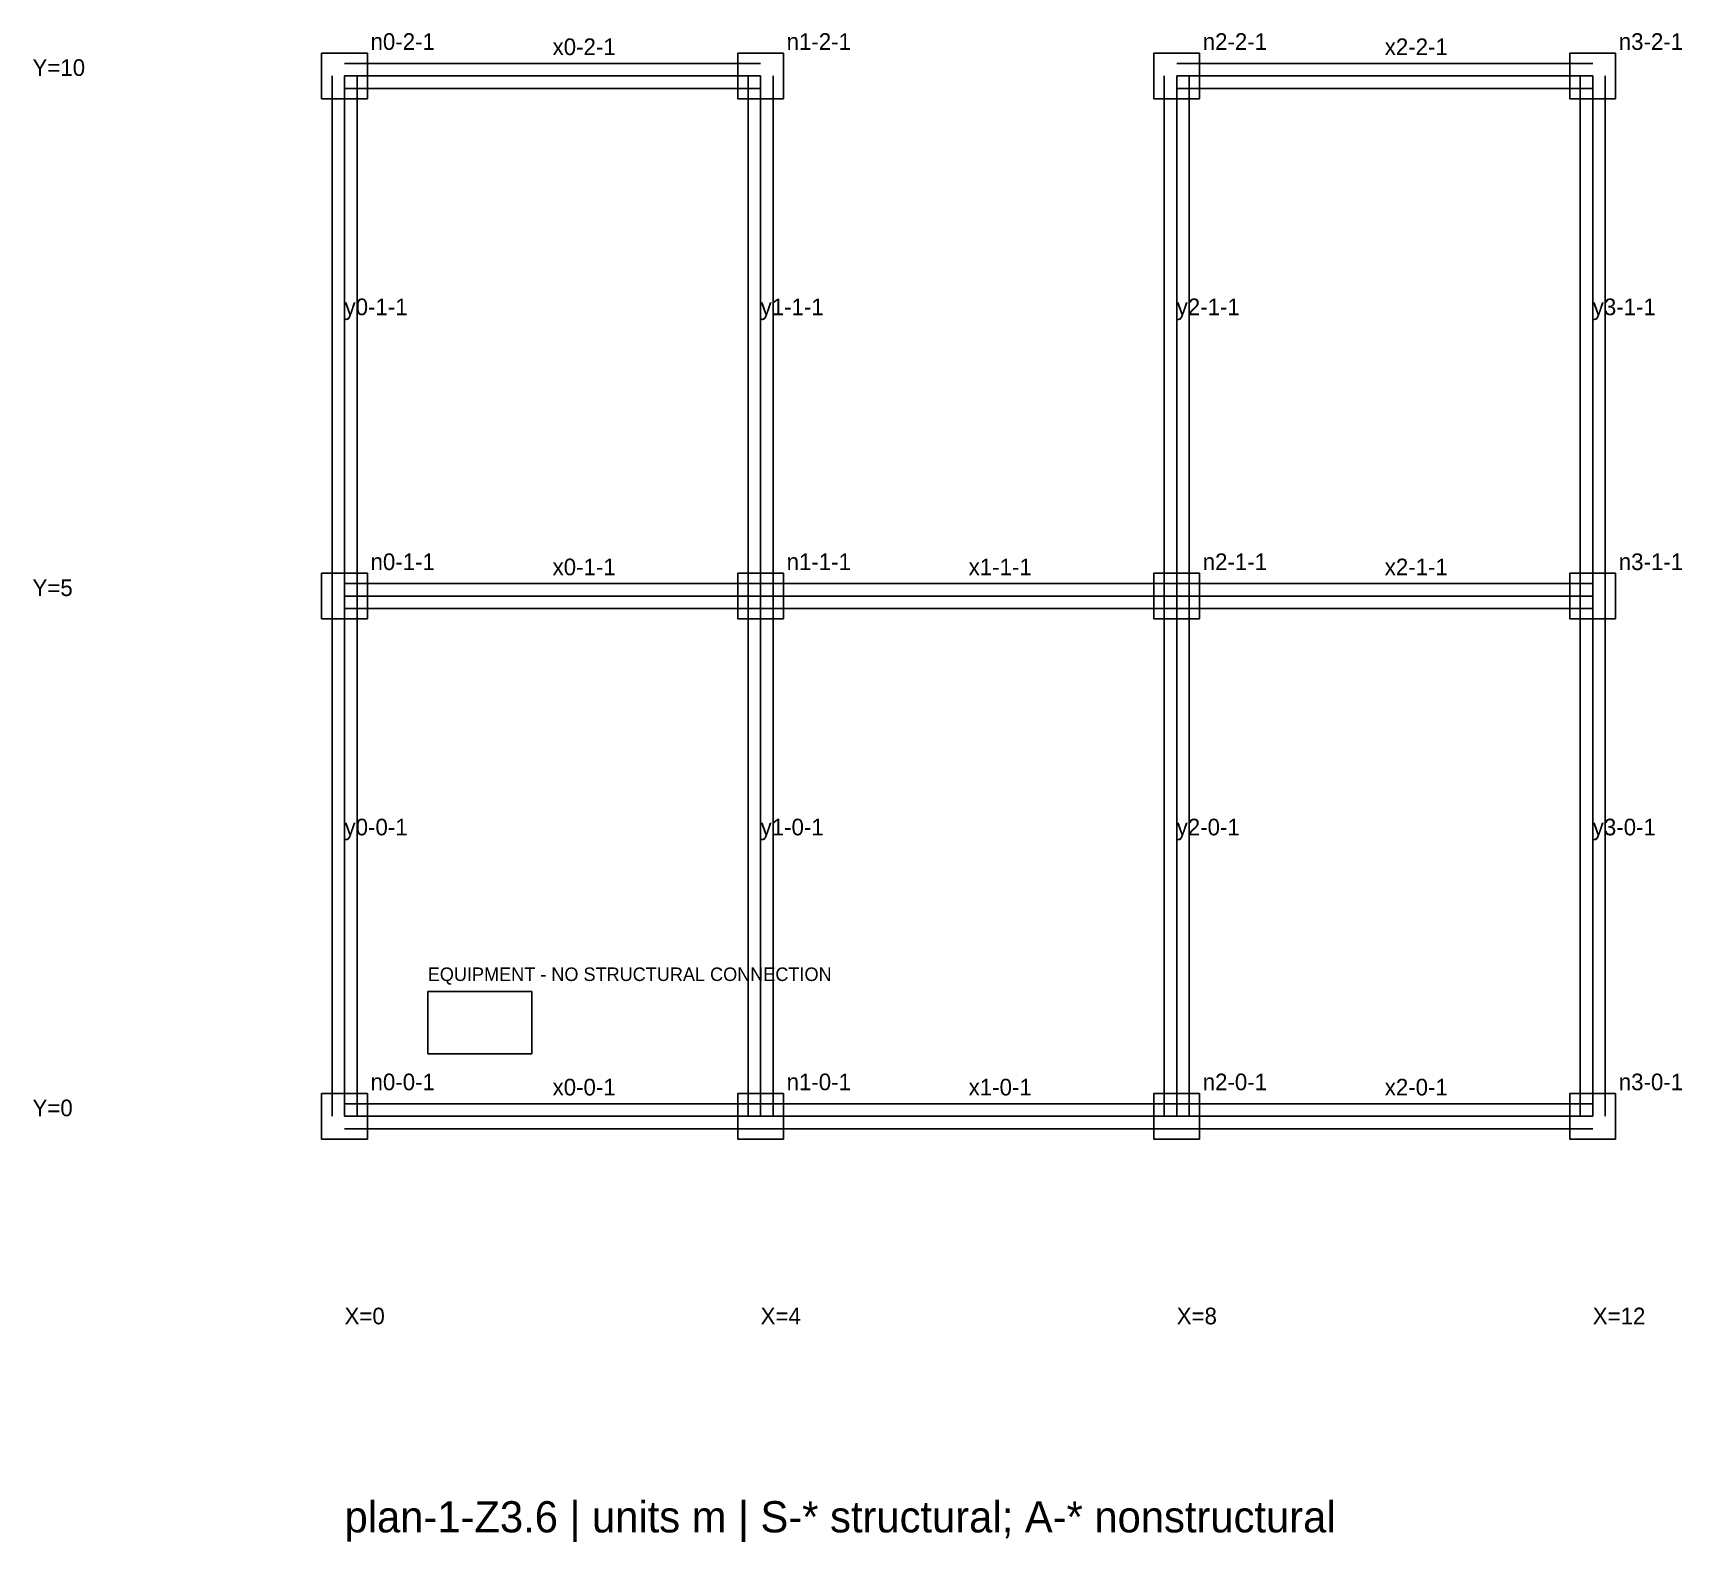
# Model space of a CAD drawing. Extents: x -3 to 372, y -4 to 10.
# Drawn here: x 37 to 52.86, y -4.09 to 10.41 of the extents above; entities that cross this region are included whole.
import ezdxf

# ---------------------------------------------------------------- set-up
doc = ezdxf.new("R2010")
doc.units = 0

msp = doc.modelspace()

# ---------------------------------------------------------------- linework, layer by layer
at = {"layer": 'A-COLUMN'}
for p, q in [((40.22, 10.22), (39.78, 10.22)), ((39.78, 10.22), (39.78, 9.78)), ((40.22, 9.78), (40.22, 10.22)), ((44.22, 10.22), (43.78, 10.22)), ((43.78, 10.22), (43.78, 9.78)), ((44.22, 9.78), (44.22, 10.22)), ((48.22, 10.22), (47.78, 10.22)), ((47.78, 10.22), (47.78, 9.78)), ((48.22, 9.78), (48.22, 10.22)), ((52.22, 10.22), (51.78, 10.22)), ((51.78, 10.22), (51.78, 9.78)), ((52.22, 9.78), (52.22, 10.22)), ((39.78, 9.78), (40.22, 9.78)), ((43.78, 9.78), (44.22, 9.78)), ((47.78, 9.78), (48.22, 9.78)), ((51.78, 9.78), (52.22, 9.78)), ((40.22, 5.22), (39.78, 5.22)), ((39.78, 5.22), (39.78, 4.78)), ((40.22, 4.78), (40.22, 5.22)), ((44.22, 5.22), (43.78, 5.22)), ((43.78, 5.22), (43.78, 4.78)), ((44.22, 4.78), (44.22, 5.22)), ((48.22, 5.22), (47.78, 5.22)), ((47.78, 5.22), (47.78, 4.78)), ((48.22, 4.78), (48.22, 5.22)), ((52.22, 5.22), (51.78, 5.22)), ((51.78, 5.22), (51.78, 4.78)), ((52.22, 4.78), (52.22, 5.22)), ((39.78, 4.78), (40.22, 4.78)), ((43.78, 4.78), (44.22, 4.78)), ((47.78, 4.78), (48.22, 4.78)), ((51.78, 4.78), (52.22, 4.78)), ((40.22, 0.22), (39.78, 0.22)), ((39.78, 0.22), (39.78, -0.22)), ((40.22, -0.22), (40.22, 0.22)), ((44.22, 0.22), (43.78, 0.22)), ((43.78, 0.22), (43.78, -0.22)), ((44.22, -0.22), (44.22, 0.22)), ((48.22, 0.22), (47.78, 0.22)), ((47.78, 0.22), (47.78, -0.22)), ((48.22, -0.22), (48.22, 0.22)), ((52.22, 0.22), (51.78, 0.22)), ((51.78, 0.22), (51.78, -0.22)), ((52.22, -0.22), (52.22, 0.22)), ((39.78, -0.22), (40.22, -0.22)), ((43.78, -0.22), (44.22, -0.22)), ((47.78, -0.22), (48.22, -0.22)), ((51.78, -0.22), (52.22, -0.22))]:
    msp.add_line(p, q, dxfattribs=at)
at = {"layer": 'A-EQUIPMENT'}
for p, q in [((41.8, 1.2), (40.8, 1.2)), ((40.8, 1.2), (40.8, 0.6)), ((41.8, 0.6), (41.8, 1.2)), ((40.8, 0.6), (41.8, 0.6))]:
    msp.add_line(p, q, dxfattribs=at)
at = {"layer": 'A-WALL'}
for p, q in [((39.88, 5), (39.88, 10)), ((40, 10.12), (44, 10.12)), ((40.12, 5), (40.12, 10)), ((43.88, 5), (43.88, 10)), ((44.12, 5), (44.12, 10)), ((47.88, 5), (47.88, 10)), ((48, 10.12), (52, 10.12)), ((48.12, 5), (48.12, 10)), ((51.88, 5), (51.88, 10)), ((52.12, 5), (52.12, 10)), ((40, 9.88), (44, 9.88)), ((48, 9.88), (52, 9.88)), ((40, 5.12), (44, 5.12)), ((44, 5.12), (48, 5.12)), ((48, 5.12), (52, 5.12)), ((39.88, 0), (39.88, 5)), ((40.12, 0), (40.12, 5)), ((43.88, 0), (43.88, 5)), ((44.12, 0), (44.12, 5)), ((47.88, 0), (47.88, 5)), ((48.12, 0), (48.12, 5)), ((51.88, 0), (51.88, 5)), ((52.12, 0), (52.12, 5)), ((40, 4.88), (44, 4.88)), ((44, 4.88), (48, 4.88)), ((48, 4.88), (52, 4.88)), ((40, 0.12), (44, 0.12)), ((44, 0.12), (48, 0.12)), ((48, 0.12), (52, 0.12)), ((40, -0.12), (44, -0.12)), ((44, -0.12), (48, -0.12)), ((48, -0.12), (52, -0.12))]:
    msp.add_line(p, q, dxfattribs=at)
at = {"layer": 'S-BEAM'}
for p, q in [((40, 5), (40, 10)), ((40, 10), (44, 10)), ((44, 5), (44, 10)), ((48, 5), (48, 10)), ((48, 10), (52, 10)), ((52, 5), (52, 10)), ((40, 0), (40, 5)), ((40, 5), (44, 5)), ((44, 0), (44, 5)), ((44, 5), (48, 5)), ((48, 0), (48, 5)), ((48, 5), (52, 5)), ((52, 0), (52, 5)), ((40, 0), (44, 0)), ((44, 0), (48, 0)), ((48, 0), (52, 0))]:
    msp.add_line(p, q, dxfattribs=at)

# ---------------------------------------------------------------- texts
at = {"layer": 'A-DIM'}
for s, p in [('Y=10', (37, 10)), ('Y=5', (37, 5)), ('Y=0', (37, 0)), ('X=0', (40, -2)), ('X=4', (44, -2)), ('X=8', (48, -2)), ('X=12', (52, -2))]:
    msp.add_text(s, height=0.16, dxfattribs=at).set_placement(p)
at = {"layer": 'A-EQUIPMENT-TAG'}
msp.add_text('EQUIPMENT - NO STRUCTURAL CONNECTION', height=0.13, dxfattribs=at).set_placement((40.8, 1.3))
at = {"layer": 'ANNOTATION'}
msp.add_text('plan-1-Z3.6 | units m | S-* structural; A-* nonstructural', height=0.3, dxfattribs=at).set_placement((40, -4))
at = {"layer": 'S-MEMBER-TAG'}
for s, p in [('x0-2-1', (42, 10.2)), ('x2-2-1', (50, 10.2)), ('y0-1-1', (40, 7.7)), ('y1-1-1', (44, 7.7)), ('y2-1-1', (48, 7.7)), ('y3-1-1', (52, 7.7)), ('x0-1-1', (42, 5.2)), ('x1-1-1', (46, 5.2)), ('x2-1-1', (50, 5.2)), ('y0-0-1', (40, 2.7)), ('y1-0-1', (44, 2.7)), ('y2-0-1', (48, 2.7)), ('y3-0-1', (52, 2.7)), ('x0-0-1', (42, 0.2)), ('x1-0-1', (46, 0.2)), ('x2-0-1', (50, 0.2))]:
    msp.add_text(s, height=0.16, dxfattribs=at).set_placement(p)
at = {"layer": 'S-NODE-TAG'}
for s, p in [('n0-2-1', (40.25, 10.25)), ('n1-2-1', (44.25, 10.25)), ('n2-2-1', (48.25, 10.25)), ('n3-2-1', (52.25, 10.25)), ('n0-1-1', (40.25, 5.25)), ('n1-1-1', (44.25, 5.25)), ('n2-1-1', (48.25, 5.25)), ('n3-1-1', (52.25, 5.25)), ('n0-0-1', (40.25, 0.25)), ('n1-0-1', (44.25, 0.25)), ('n2-0-1', (48.25, 0.25)), ('n3-0-1', (52.25, 0.25))]:
    msp.add_text(s, height=0.16, dxfattribs=at).set_placement(p)

doc.saveas('drawing.dxf')
